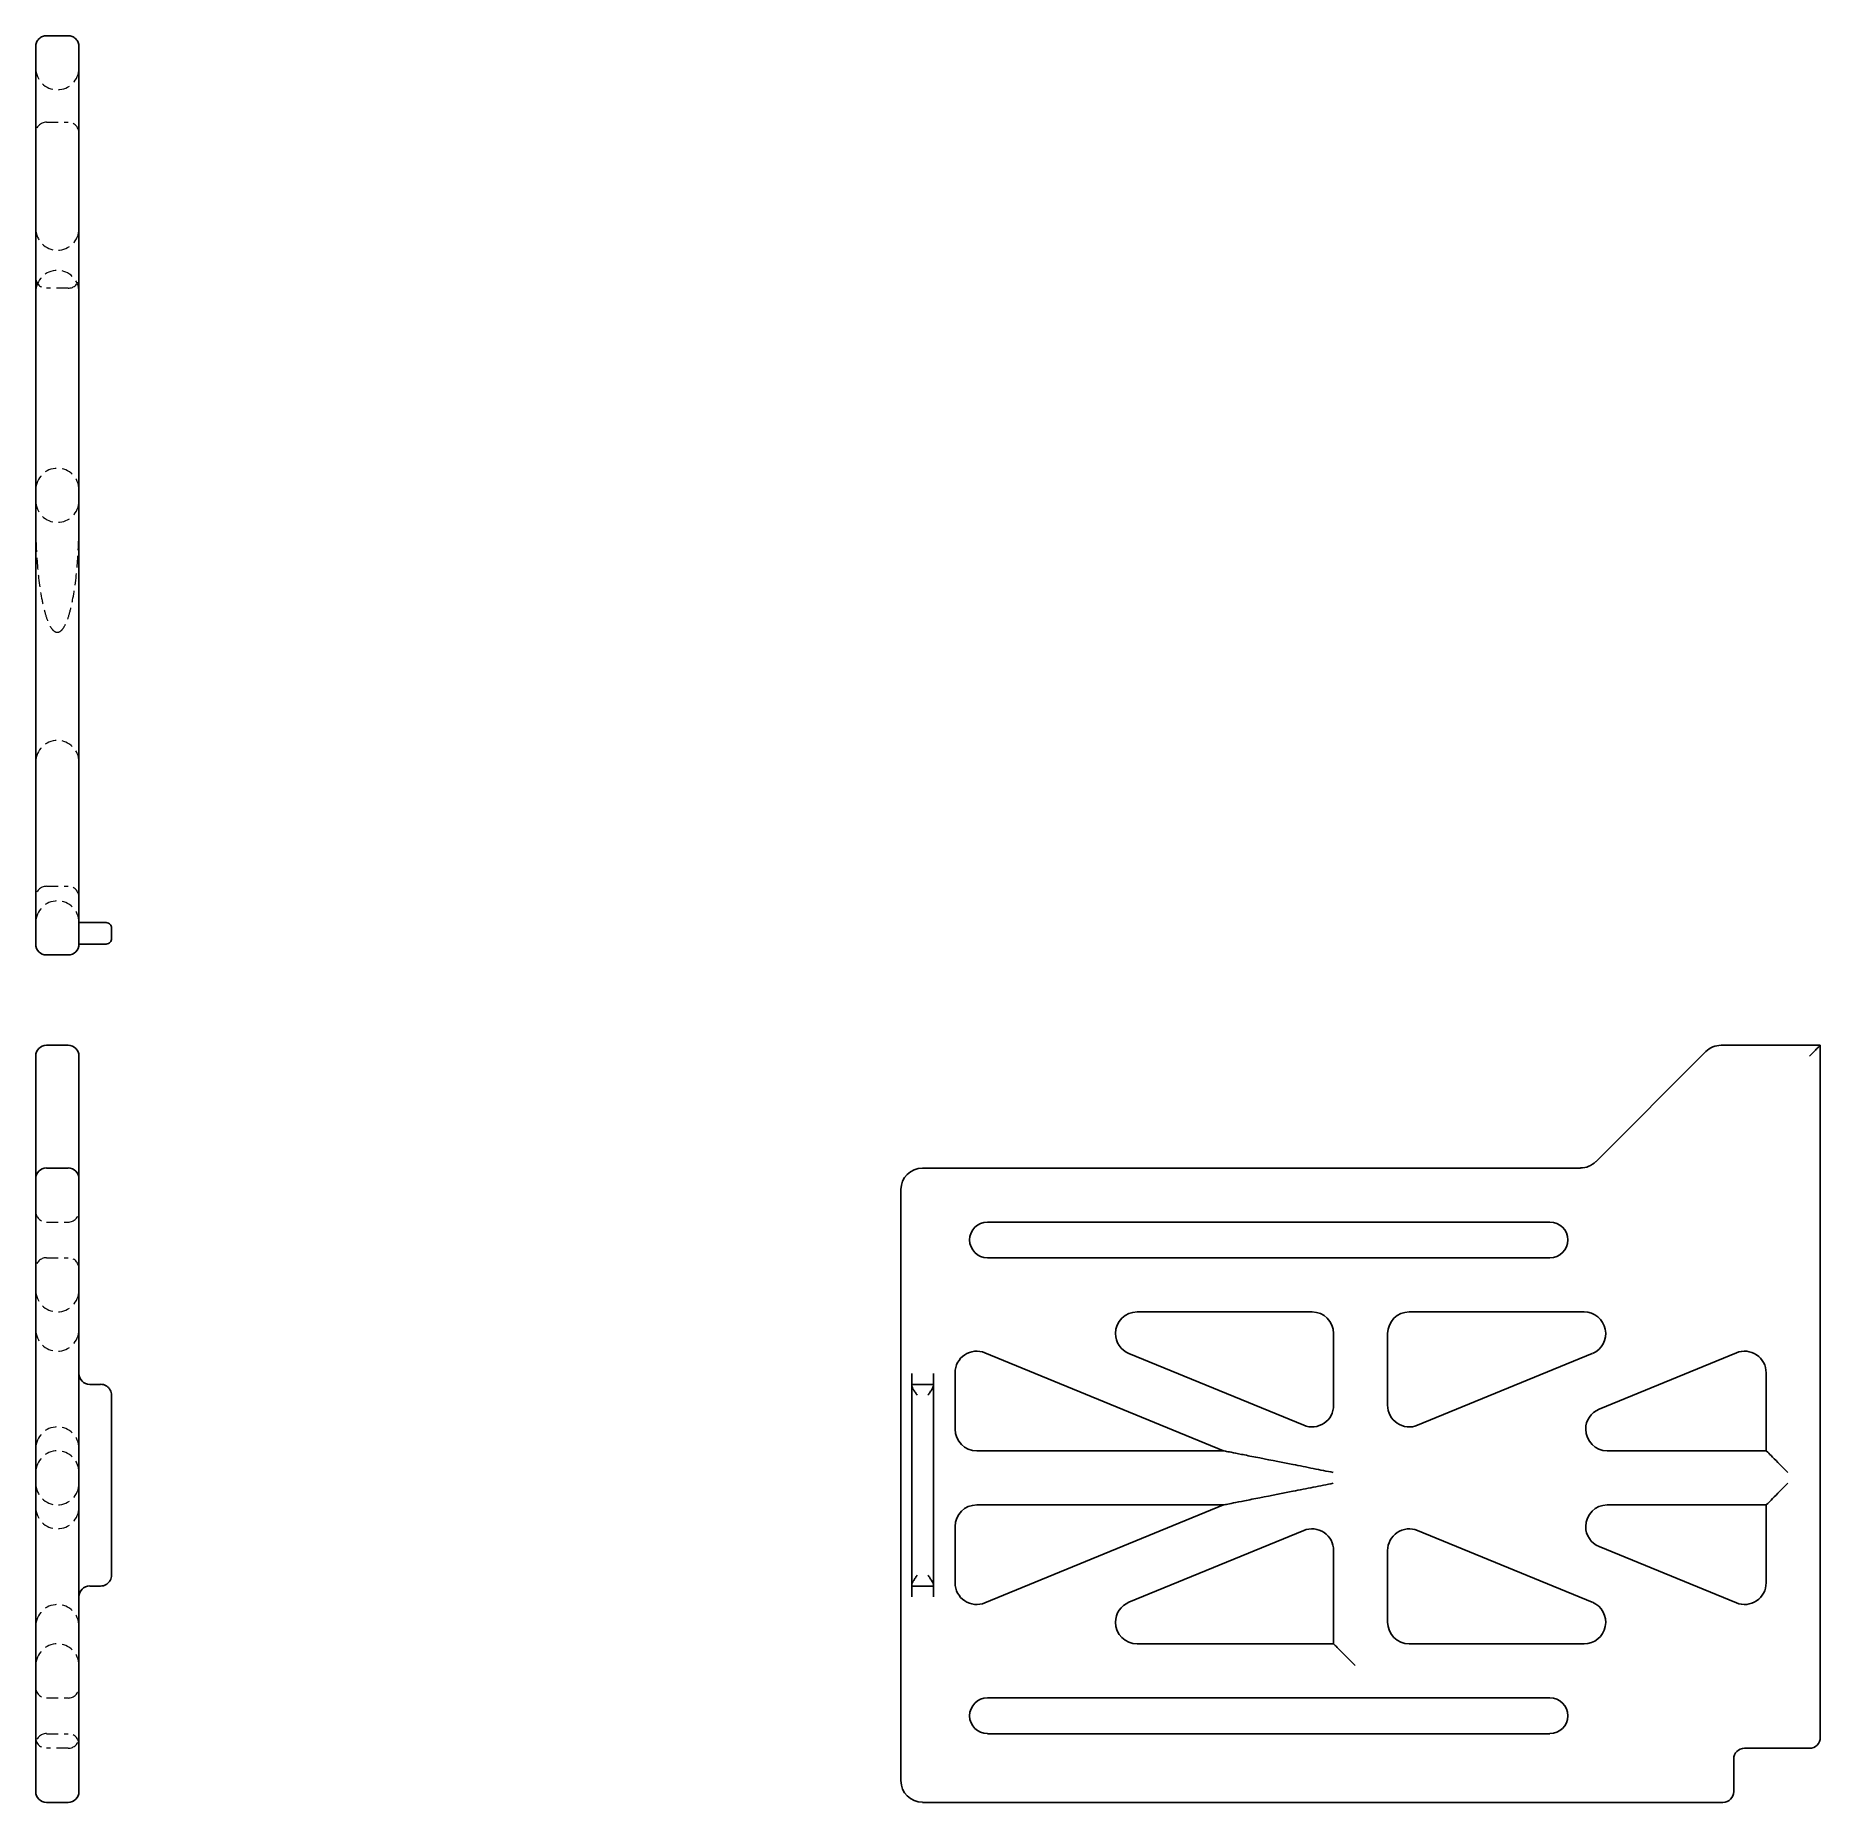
# Model space of a CAD drawing. Header units: millimetres. Extents: x 79 to 273, y 16 to 208.
import ezdxf

# ---------------------------------------------------------------- set-up
doc = ezdxf.new("R2010")
doc.units = ezdxf.units.MM
doc.linetypes.add('HIDDEN', pattern=[1.905, 1.27, -0.635])

msp = doc.modelspace()

# ---------------------------------------------------------------- linework, layer by layer
at = {"color": 7, "linetype": 'Continuous', "lineweight": 25}
for p, q in [((82.41, 208), (80.06, 208)), ((78.88, 197.21), (78.88, 206.82)), ((83.59, 206.82), (83.59, 197.21)), ((78.88, 196.38), (78.88, 197.21)), ((78.88, 184.4), (78.88, 196.38)), ((83.59, 197.21), (83.59, 196.38)), ((83.59, 196.38), (83.59, 184.4)), ((78.88, 181.91), (78.88, 184.4)), ((83.59, 184.4), (83.59, 181.91)), ((78.88, 110.35), (78.88, 181.91)), ((83.59, 181.91), (83.59, 110.35)), ((83.59, 111.53), (84.76, 111.53)), ((85.94, 111.53), (84.76, 111.53)), ((85.94, 111.53), (86.53, 111.53)), ((87.12, 110.94), (87.12, 109.76)), ((78.88, 109.18), (78.88, 110.35)), ((83.59, 110.35), (83.59, 109.18)), ((84.76, 109.18), (83.59, 109.18)), ((85.94, 109.18), (84.76, 109.18)), ((86.53, 109.18), (85.94, 109.18)), ((82.41, 108), (80.06, 108)), ((80.06, 98.18), (82.41, 98.18)), ((248.57, 85.51), (260.55, 97.49)), ((262.21, 98.18), (273, 98.18)), ((273, 98.18), (273, 22.88)), ((78.88, 96.66), (78.88, 97)), ((78.88, 84.68), (78.88, 96.66)), ((83.59, 97), (83.59, 96.66)), ((83.59, 96.66), (83.59, 84.68)), ((78.88, 83.65), (78.88, 84.68)), ((78.88, 82.47), (78.88, 83.65)), ((80.06, 84.82), (82.41, 84.82)), ((83.59, 84.68), (83.59, 83.65)), ((83.59, 83.65), (83.59, 82.47)), ((175.35, 84.82), (246.91, 84.82)), ((78.88, 18.18), (78.88, 82.47)), ((83.59, 82.47), (83.59, 62.47)), ((173, 18.18), (173, 82.47)), ((243.59, 78.94), (182.41, 78.94)), ((182.41, 75.06), (243.59, 75.06)), ((198.69, 69.18), (217.71, 69.18)), ((228.29, 69.18), (247.31, 69.18)), ((220.06, 66.82), (220.06, 59.01)), ((225.94, 59.01), (225.94, 66.82)), ((182.13, 64.72), (208.1, 54.06)), ((216.81, 56.84), (197.8, 64.65)), ((248.2, 64.65), (229.19, 56.84)), ((248.93, 58.59), (263.87, 64.72)), ((83.59, 62.47), (83.59, 38.18)), ((174.18, 61.29), (174.18, 62.47)), ((176.53, 62.47), (176.53, 61.29)), ((178.88, 56.41), (178.88, 62.55)), ((267.12, 62.55), (267.12, 54.06)), ((85.94, 61.29), (84.76, 61.29)), ((174.18, 61.29), (176.53, 61.29)), ((174.18, 61.14), (174.18, 61.29)), ((174.18, 39.51), (174.18, 61.14)), ((176.53, 61.29), (176.53, 61.14)), ((176.53, 61.14), (176.53, 39.51)), ((87.12, 60.12), (87.12, 40.53)), ((208.1, 54.06), (181.24, 54.06)), ((267.12, 54.06), (249.83, 54.06)), ((181.24, 48.18), (208.1, 48.18)), ((208.1, 48.18), (182.13, 37.51)), ((249.83, 48.18), (267.12, 48.18)), ((267.12, 48.18), (267.12, 39.69)), ((178.88, 39.69), (178.88, 45.82)), ((197.8, 37.59), (216.81, 45.4)), ((229.19, 45.4), (248.2, 37.59)), ((220.06, 43.22), (220.06, 33.06)), ((225.94, 35.41), (225.94, 43.22)), ((263.87, 37.51), (248.93, 43.65)), ((85.94, 39.35), (84.76, 39.35)), ((174.18, 39.35), (174.18, 39.51)), ((176.53, 39.35), (174.18, 39.35)), ((174.18, 38.18), (174.18, 39.35)), ((176.53, 39.51), (176.53, 39.35)), ((176.53, 39.35), (176.53, 38.18)), ((83.59, 38.18), (83.59, 18.18)), ((220.06, 33.06), (198.69, 33.06)), ((247.31, 33.06), (228.29, 33.06)), ((243.59, 27.18), (182.41, 27.18)), ((182.41, 23.29), (243.59, 23.29)), ((271.82, 21.71), (264.76, 21.71)), ((263.59, 20.53), (263.59, 17)), ((78.88, 17), (78.88, 18.18)), ((83.59, 18.18), (83.59, 17)), ((82.41, 15.82), (80.06, 15.82)), ((262.41, 15.82), (175.35, 15.82))]:
    msp.add_line(p, q, dxfattribs=at)
at = {"color": 7, "linetype": 'HIDDEN', "lineweight": 18}
for p, q in [((80.06, 198.59), (82.41, 198.59)), ((82.41, 180.53), (80.06, 180.53)), ((80.06, 115.47), (82.41, 115.47)), ((80.06, 78.94), (82.41, 78.94)), ((80.06, 75.06), (82.41, 75.06)), ((80.06, 27.18), (82.41, 27.18)), ((80.06, 23.29), (82.41, 23.29)), ((82.41, 21.71), (80.06, 21.71))]:
    msp.add_line(p, q, dxfattribs=at)
for centre, radius, start, end in [((81.24, 204.47), 2.35, 180, 0), ((80.06, 197.41), 1.18, 90, 180), ((82.41, 197.41), 1.18, 0, 90), ((81.24, 187.01), 2.35, 180, 0), ((81.24, 180.12), 2.35, 0, 180), ((80.06, 181.71), 1.18, 180, 270), ((82.41, 181.71), 1.18, 270, 0), ((81.24, 158.59), 2.35, 0, 180), ((81.24, 157.41), 2.35, 180, 0), ((81.24, 128.99), 2.35, 0, 180), ((80.06, 114.29), 1.18, 90, 180), ((82.41, 114.29), 1.18, 0, 90), ((81.24, 111.53), 2.35, 0, 180), ((80.06, 80.12), 1.18, 180, 270), ((82.41, 80.12), 1.18, 270, 0), ((80.06, 73.88), 1.18, 90, 180), ((82.41, 73.88), 1.18, 0, 90), ((81.24, 71.53), 2.35, 180, 0), ((81.24, 67.25), 2.35, 180, 0), ((81.24, 54.31), 2.35, 0, 180), ((81.24, 51.71), 2.35, 0, 180), ((81.24, 50.53), 2.35, 180, 0), ((81.24, 47.93), 2.35, 180, 0), ((81.24, 34.98), 2.35, 0, 180), ((81.24, 30.71), 2.35, 0, 180), ((80.06, 28.35), 1.18, 180, 270), ((82.41, 28.35), 1.18, 270, 0), ((80.06, 22.12), 1.18, 90, 180), ((80.06, 22.88), 1.18, 180, 270), ((82.41, 22.12), 1.18, 0, 90), ((82.41, 22.88), 1.18, 270, 0)]:
    msp.add_arc(centre, radius, start, end, dxfattribs=at)
at = {"color": 7, "linetype": 'Continuous', "lineweight": 25}
for centre, radius, start, end in [((80.06, 109.18), 1.18, 180, 270), ((82.41, 109.18), 1.18, 270, 0), ((80.06, 97), 1.18, 90, 180), ((82.41, 97), 1.18, 0, 90), ((262.21, 95.82), 2.35, 90, 135), ((246.91, 87.18), 2.35, 270, 315), ((80.06, 83.65), 1.18, 90, 180), ((82.41, 83.65), 1.18, 0, 90), ((175.35, 82.47), 2.35, 90, 180), ((182.41, 77), 1.94, 90, 270), ((243.59, 77), 1.94, 270, 90), ((198.69, 66.82), 2.35, 90, 180), ((217.71, 66.82), 2.35, 0, 90), ((228.29, 66.82), 2.35, 90, 180), ((247.31, 66.82), 2.35, 292.3263, 90), ((198.69, 66.82), 2.35, 180, 247.6737), ((181.24, 62.55), 2.35, 67.6737, 180), ((264.76, 62.55), 2.35, 0, 112.3263), ((84.76, 62.47), 1.18, 180, 270), ((85.94, 60.12), 1.18, 60, 90), ((217.71, 59.01), 2.35, 247.6737, 0), ((228.29, 59.01), 2.35, 180, 292.3263), ((249.83, 56.41), 2.35, 112.3263, 180), ((181.24, 56.41), 2.35, 180, 270), ((249.83, 56.41), 2.35, 180, 270), ((181.24, 45.82), 2.35, 90, 180), ((249.83, 45.82), 2.35, 90, 180), ((217.71, 43.22), 2.35, 0, 112.3263), ((228.29, 43.22), 2.35, 67.6737, 180), ((249.83, 45.82), 2.35, 180, 247.6737), ((84.76, 38.18), 1.18, 90, 180), ((85.94, 40.53), 1.18, 270, 300), ((181.24, 39.69), 2.35, 180, 292.3263), ((264.76, 39.69), 2.35, 247.6737, 0), ((198.69, 35.41), 2.35, 112.3263, 180), ((247.31, 35.41), 2.35, 270, 67.6737), ((198.69, 35.41), 2.35, 180, 270), ((228.29, 35.41), 2.35, 180, 270), ((182.41, 25.24), 1.94, 90, 270), ((243.59, 25.24), 1.94, 270, 90), ((264.76, 20.53), 1.18, 90, 180), ((271.82, 22.88), 1.18, 270, 0), ((175.35, 18.18), 2.35, 180, 270), ((80.06, 17), 1.18, 180, 270), ((82.41, 17), 1.18, 270, 0), ((262.41, 17), 1.18, 270, 0)]:
    msp.add_arc(centre, radius, start, end, dxfattribs=at)
for points, knots in [([(80.06, 208), (79.92, 208), (79.77, 207.97), (79.48, 207.86), (79.34, 207.77), (79.11, 207.54), (79.02, 207.4), (78.91, 207.11), (78.88, 206.96), (78.88, 206.82)], [0, 0, 0, 0, 0.25, 0.25, 0.5, 0.5, 0.75, 0.75, 1, 1, 1, 1]), ([(82.41, 208), (82.55, 208), (82.7, 207.97), (82.99, 207.86), (83.13, 207.77), (83.36, 207.54), (83.45, 207.4), (83.56, 207.11), (83.59, 206.96), (83.59, 206.82)], [0, 0, 0, 0, 0.25, 0.25, 0.5, 0.5, 0.75, 0.75, 1, 1, 1, 1]), ([(86.53, 111.53), (86.63, 111.53), (86.72, 111.5), (86.87, 111.43), (86.93, 111.38), (87.03, 111.26), (87.06, 111.2), (87.11, 111.08), (87.12, 111.01), (87.12, 110.94)], [0, 0, 0, 0, 0.25, 0.25, 0.5, 0.5, 0.75, 0.75, 1, 1, 1, 1]), ([(86.53, 109.18), (86.63, 109.18), (86.72, 109.2), (86.87, 109.28), (86.93, 109.33), (87.03, 109.44), (87.06, 109.5), (87.11, 109.63), (87.12, 109.7), (87.12, 109.76)], [0, 0, 0, 0, 0.25, 0.25, 0.5, 0.5, 0.75, 0.75, 1, 1, 1, 1]), ([(273, 98.18), (273, 98.18), (272.97, 98.15), (272.86, 98.04), (272.77, 97.95), (272.54, 97.72), (272.4, 97.58), (272.11, 97.29), (271.96, 97.14), (271.82, 97)], [0, 0, 0, 0, 0.25, 0.25, 0.5, 0.5, 0.75, 0.75, 1, 1, 1, 1]), ([(86.53, 61.14), (86.63, 61.08), (86.72, 61.01), (86.87, 60.85), (86.93, 60.76), (87.03, 60.58), (87.06, 60.49), (87.11, 60.31), (87.12, 60.21), (87.12, 60.12)], [0, 0, 0, 0, 0.25, 0.25, 0.5, 0.5, 0.75, 0.75, 1, 1, 1, 1]), ([(174.18, 61.14), (174.18, 61.08), (174.2, 61.01), (174.28, 60.85), (174.33, 60.76), (174.44, 60.58), (174.5, 60.49), (174.63, 60.31), (174.7, 60.21), (174.76, 60.12)], [0, 0, 0, 0, 0.25, 0.25, 0.5, 0.5, 0.75, 0.75, 1, 1, 1, 1]), ([(176.53, 61.14), (176.53, 61.08), (176.5, 61.01), (176.43, 60.85), (176.38, 60.76), (176.26, 60.58), (176.2, 60.49), (176.08, 60.31), (176.01, 60.21), (175.94, 60.12)], [0, 0, 0, 0, 0.25, 0.25, 0.5, 0.5, 0.75, 0.75, 1, 1, 1, 1]), ([(208.1, 54.06), (208.1, 54.06), (208.16, 54.05), (208.43, 53.99), (208.64, 53.95), (209.22, 53.84), (209.59, 53.76), (210.48, 53.59), (211.01, 53.48), (212.75, 53.14), (214.16, 52.86), (216.36, 52.43), (217.11, 52.28), (218.59, 51.99), (219.32, 51.84), (220.02, 51.71)], [0, 0, 0, 0, 0.125, 0.125, 0.25, 0.25, 0.375, 0.375, 0.5, 0.5, 0.75, 0.75, 0.875, 0.875, 1, 1, 1, 1]), ([(267.12, 54.06), (267.12, 54.06), (267.17, 54.01), (267.4, 53.78), (267.58, 53.6), (268.04, 53.14), (268.31, 52.86), (268.89, 52.28), (269.19, 51.98), (269.47, 51.71)], [0, 0, 0, 0, 0.25, 0.25, 0.5, 0.5, 0.75, 0.75, 1, 1, 1, 1]), ([(208.1, 48.18), (208.1, 48.18), (208.16, 48.19), (208.43, 48.24), (208.64, 48.28), (209.22, 48.4), (209.59, 48.47), (210.48, 48.65), (211.01, 48.75), (212.75, 49.1), (214.16, 49.37), (216.36, 49.81), (217.11, 49.96), (218.59, 50.25), (219.32, 50.39), (220.02, 50.53)], [0, 0, 0, 0, 0.125, 0.125, 0.25, 0.25, 0.375, 0.375, 0.5, 0.5, 0.75, 0.75, 0.875, 0.875, 1, 1, 1, 1]), ([(267.12, 48.18), (267.12, 48.18), (267.17, 48.23), (267.4, 48.46), (267.58, 48.64), (268.04, 49.1), (268.31, 49.37), (268.89, 49.95), (269.19, 50.25), (269.47, 50.53)], [0, 0, 0, 0, 0.25, 0.25, 0.5, 0.5, 0.75, 0.75, 1, 1, 1, 1]), ([(86.53, 39.51), (86.63, 39.57), (86.72, 39.64), (86.87, 39.8), (86.93, 39.88), (87.03, 40.06), (87.06, 40.15), (87.11, 40.34), (87.12, 40.44), (87.12, 40.53)], [0, 0, 0, 0, 0.25, 0.25, 0.5, 0.5, 0.75, 0.75, 1, 1, 1, 1]), ([(174.18, 39.51), (174.18, 39.57), (174.2, 39.64), (174.28, 39.8), (174.33, 39.88), (174.44, 40.06), (174.5, 40.15), (174.63, 40.34), (174.7, 40.44), (174.76, 40.53)], [0, 0, 0, 0, 0.25, 0.25, 0.5, 0.5, 0.75, 0.75, 1, 1, 1, 1]), ([(176.53, 39.51), (176.53, 39.57), (176.5, 39.64), (176.43, 39.8), (176.38, 39.88), (176.26, 40.06), (176.2, 40.15), (176.08, 40.34), (176.01, 40.44), (175.94, 40.53)], [0, 0, 0, 0, 0.25, 0.25, 0.5, 0.5, 0.75, 0.75, 1, 1, 1, 1]), ([(220.06, 33.06), (220.06, 33.06), (220.11, 33.01), (220.34, 32.78), (220.52, 32.6), (220.98, 32.14), (221.26, 31.86), (221.84, 31.28), (222.13, 30.98), (222.41, 30.71)], [0, 0, 0, 0, 0.25, 0.25, 0.5, 0.5, 0.75, 0.75, 1, 1, 1, 1])]:
    msp.add_open_spline(points, degree=3, knots=knots, dxfattribs=at)
at = {"color": 7, "linetype": 'HIDDEN', "lineweight": 18}
for points, knots in [([(78.88, 155.02), (78.88, 154.32), (78.89, 153.59), (78.95, 152.11), (78.99, 151.36), (79.16, 149.16), (79.34, 147.75), (79.69, 146.01), (79.81, 145.48), (80.08, 144.59), (80.22, 144.22), (80.51, 143.64), (80.66, 143.43), (80.95, 143.16), (81.1, 143.1), (81.24, 143.1)], [0, 0, 0, 0, 0.125, 0.125, 0.25, 0.25, 0.5, 0.5, 0.625, 0.625, 0.75, 0.75, 0.875, 0.875, 1, 1, 1, 1]), ([(81.24, 143.1), (81.37, 143.1), (81.52, 143.16), (81.81, 143.43), (81.96, 143.64), (82.25, 144.22), (82.39, 144.59), (82.66, 145.48), (82.78, 146.01), (83.13, 147.75), (83.31, 149.16), (83.48, 151.36), (83.52, 152.11), (83.58, 153.59), (83.59, 154.32), (83.59, 155.02)], [0, 0, 0, 0, 0.125, 0.125, 0.25, 0.25, 0.375, 0.375, 0.5, 0.5, 0.75, 0.75, 0.875, 0.875, 1, 1, 1, 1])]:
    msp.add_open_spline(points, degree=3, knots=knots, dxfattribs=at)

doc.saveas('drawing.dxf')
